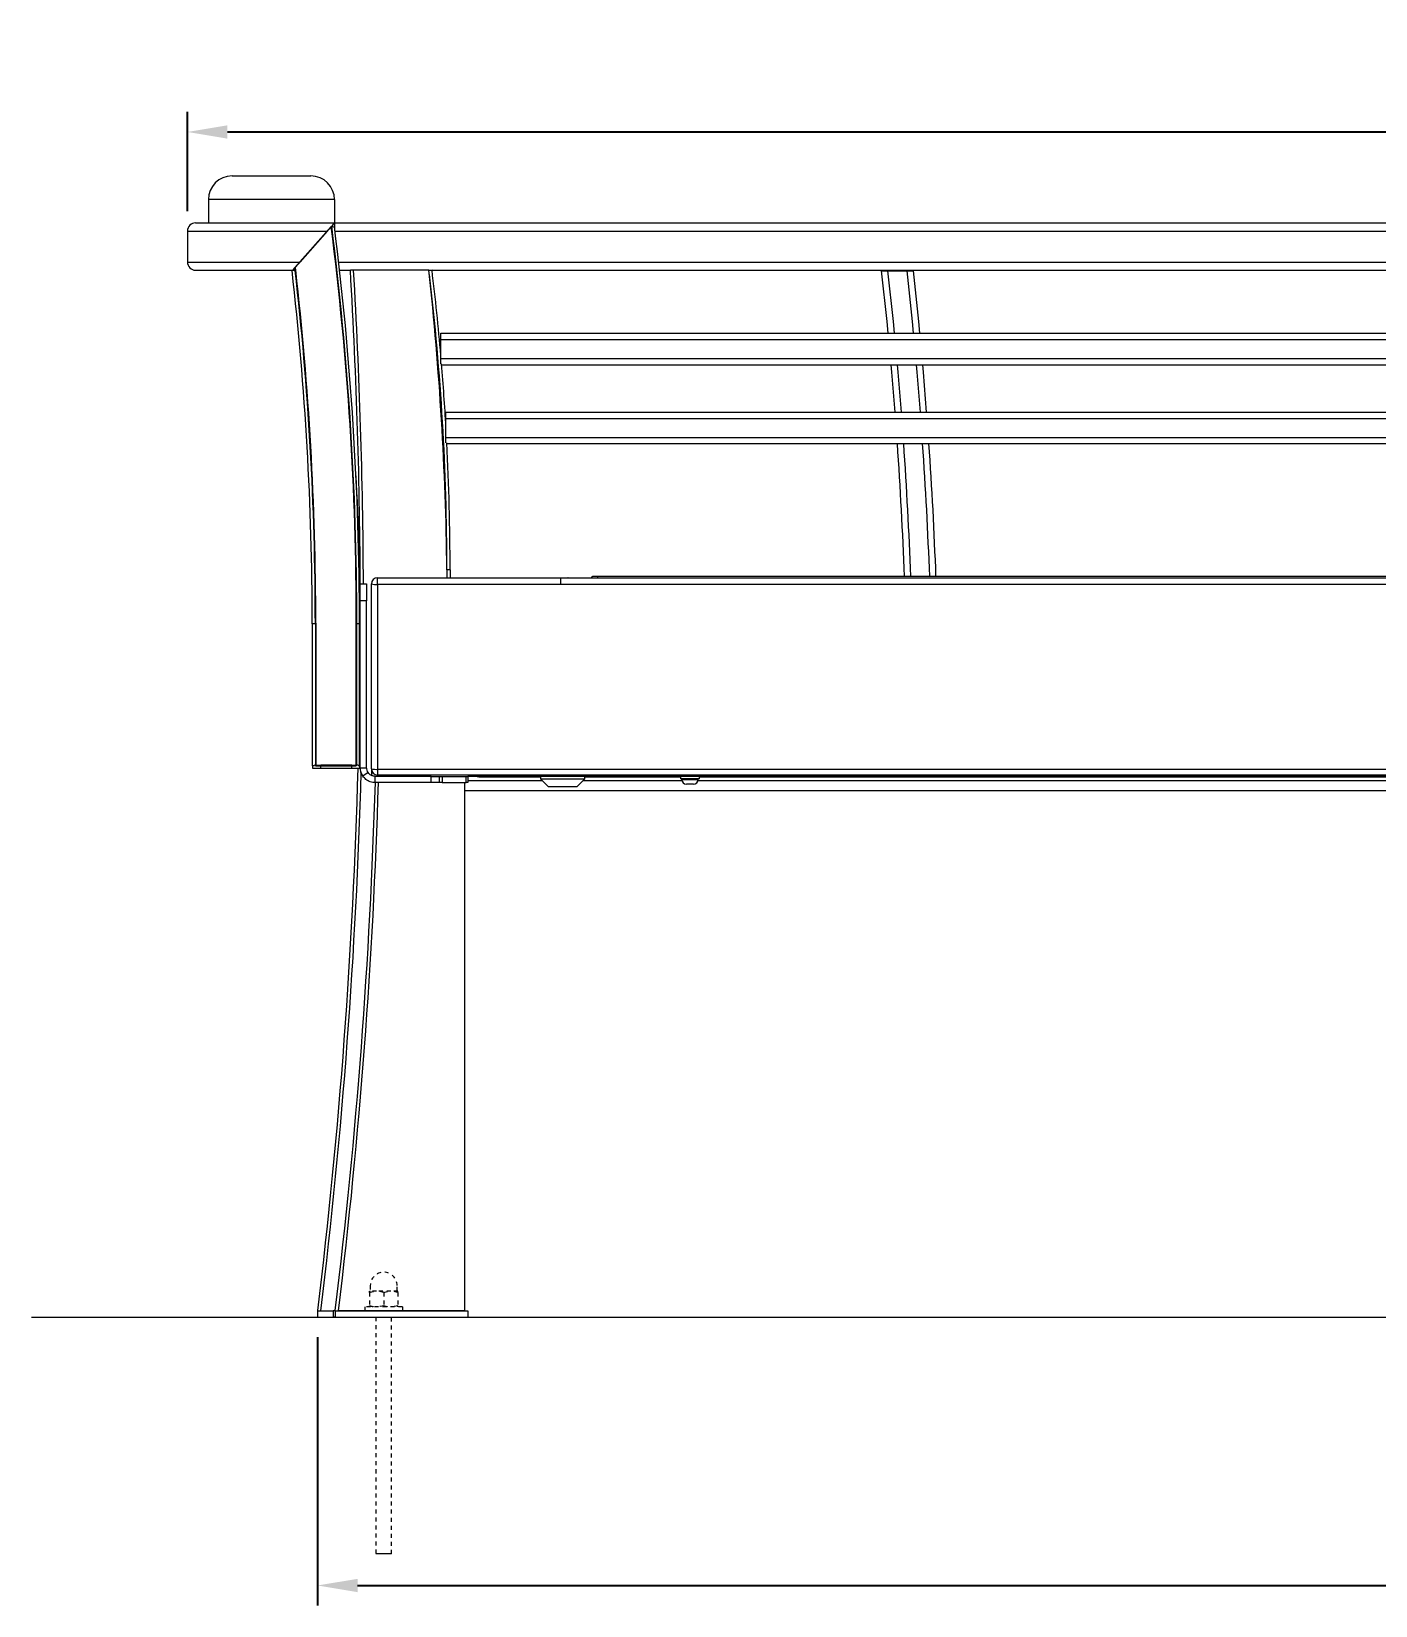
# Model space of a CAD drawing. Header units: inches. Extents: x -1 to 190, y -8 to 118.
# Drawn here: x -1.13 to 32.45, y 78.81 to 118.13 of the extents above; entities that cross this region are included whole.
import ezdxf

# ---------------------------------------------------------------- set-up
doc = ezdxf.new("R2010")
doc.units = ezdxf.units.IN
doc.linetypes.add('HIDDEN', pattern=[1.905, 1.27, -0.635])
for name, color, linetype, lineweight in [('ZANO_R', 7, 'Continuous', 0), ('ZANO_R_przerywana', 250, 'HIDDEN', 0), ('ZANO_W', 1, 'Continuous', 0)]:
    doc.layers.add(name, color=color, linetype=linetype, lineweight=lineweight)
doc.styles.get("Standard").update_dxf_attribs({"font": 'ARIALUNI.TTF'})
doc.dimstyles.new('amerykanie', dxfattribs={"dimtxt": 50, "dimasz": 50, "dimexe": 0.5, "dimexo": 0.5, "dimgap": 1, "dimtad": 1, "dimdec": 0, "dimzin": 0, "dimlunit": 5, "dimtxsty": 'Standard', "dimcen": 0.09, "dimclrd": 1, "dimclre": 1, "dimclrt": 1, "dimazin": 0, "dimtfac": 1, "dimtdec": 0, "dimtmove": 0, "dimatfit": 3, "dimfxl": 1, "dimtzin": 0, "dimarcsym": 1})

# ---------------------------------------------------------------- blocks, each defined once
blk = doc.blocks.new('*D368')
at = {"layer": 'ZANO_W', "color": 1, "lineweight": -2}
for p, q in [((2.768, 113.639), (2.768, 116.115)), ((120.914, 113.639), (120.914, 116.115)), ((3.768, 115.615), (119.914, 115.615))]:
    blk.add_line(p, q, dxfattribs=at)
at = {"layer": 'ZANO_W', "color": 1}
for points in [[(3.768, 115.781), (3.768, 115.448), (2.768, 115.615)], [(119.914, 115.448), (119.914, 115.781), (120.914, 115.615)]]:
    blk.add_solid(points, dxfattribs=at)
at = {"layer": 'ZANO_W', "color": 1, "insert": (61.841, 116.634), "char_height": 1, "attachment_point": 5}
blk.add_mtext('118 1/8', dxfattribs=at)
blk = doc.blocks.new('*D369')
at = {"layer": 'ZANO_W', "color": 1, "lineweight": -2}
for p, q in [((6.017, 85.513), (6.017, 78.812)), ((117.66, 85.513), (117.66, 78.812)), ((7.017, 79.312), (116.66, 79.312))]:
    blk.add_line(p, q, dxfattribs=at)
at = {"layer": 'ZANO_W', "color": 1}
for points in [[(7.017, 79.478), (7.017, 79.145), (6.017, 79.312)], [(116.66, 79.145), (116.66, 79.478), (117.66, 79.312)]]:
    blk.add_solid(points, dxfattribs=at)
at = {"layer": 'ZANO_W', "color": 1, "insert": (61.839, 80.331), "char_height": 1, "attachment_point": 5}
blk.add_mtext('111 5/8', dxfattribs=at)

msp = doc.modelspace()

# ---------------------------------------------------------------- linework, layer by layer
at = {"layer": 'ZANO_R'}
for p, q in [((3.88208, 114.51772), (5.85118, 114.51772)), ((3.29135, 113.927), (3.29135, 113.34415)), ((6.44191, 113.927), (3.29135, 113.927)), ((6.44191, 113.927), (6.44191, 113.34415)), ((2.97271, 113.34415), (6.44191, 113.34415)), ((6.35904, 113.25062), (5.45377, 112.22895)), ((6.37097, 113.26408), (5.46569, 112.24241)), ((6.37371, 113.24247), (6.4378, 113.25062)), ((6.44191, 113.34415), (6.44191, 113.21827)), ((6.44191, 113.34415), (117.23977, 113.34415)), ((2.76792, 113.13936), (2.76792, 112.36747)), ((2.76792, 113.13936), (6.26045, 113.13936)), ((6.26045, 113.13936), (5.5765, 112.36747)), ((6.45186, 113.13936), (117.2309, 113.13936)), ((2.76792, 112.36747), (5.5765, 112.36747)), ((2.97271, 112.16268), (5.39505, 112.16268)), ((5.38053, 112.15638), (5.45878, 112.16533)), ((5.39505, 112.16268), (5.43565, 112.16268)), ((5.45908, 112.16268), (5.45928, 112.16268)), ((6.54497, 112.36747), (117.13779, 112.36747)), ((6.56838, 112.16268), (6.83876, 112.16268)), ((6.91766, 112.16268), (6.83876, 112.16268)), ((8.79988, 112.16268), (6.91766, 112.16268)), ((8.79988, 112.16268), (114.80259, 112.16268)), ((8.87782, 112.16268), (8.80088, 112.15336)), ((20.26896, 112.14693), (20.7445, 112.14693)), ((9.09862, 110.58741), (114.56348, 110.58741)), ((9.09862, 110.42988), (9.09862, 110.58741)), ((9.09862, 109.95729), (9.09862, 110.42988)), ((9.09862, 110.42988), (114.56348, 110.42988)), ((9.09862, 109.95729), (114.56348, 109.95729)), ((9.09862, 109.82087), (9.09862, 109.95729)), ((9.11838, 109.79977), (114.56348, 109.79977)), ((9.22689, 108.61831), (114.45545, 108.61831)), ((9.22689, 108.46078), (9.22689, 108.61831)), ((9.22689, 107.9882), (9.22689, 108.46078)), ((9.22689, 108.46078), (114.45545, 108.46078)), ((9.22689, 107.9882), (114.45545, 107.9882)), ((9.22689, 107.85178), (9.22689, 107.9882)), ((9.24954, 107.83067), (114.4548, 107.83067)), ((9.32935, 104.68012), (9.25059, 104.68012)), ((9.25059, 104.67962), (9.25059, 104.48335)), ((9.32935, 104.68012), (9.32935, 104.48335)), ((7.08624, 104.32568), (7.24377, 104.32568)), ((7.08624, 103.90096), (7.08624, 104.32568)), ((7.24377, 104.32568), (7.24377, 103.90096)), ((7.36191, 104.32583), (7.36191, 104.32568)), ((7.36191, 99.70905), (7.36191, 104.32568)), ((7.51944, 104.48335), (12.27284, 104.48335)), ((7.51944, 104.31332), (7.51944, 104.48321)), ((7.51944, 104.48321), (12.08775, 104.48321)), ((12.08775, 104.31332), (7.51944, 104.31332)), ((7.51944, 104.31332), (7.51944, 99.69668)), ((12.08775, 104.48321), (12.08775, 104.31332)), ((12.08775, 104.48321), (111.59411, 104.48321)), ((111.59411, 104.31332), (12.08775, 104.31332)), ((12.86161, 104.48321), (12.89548, 104.51707)), ((12.89548, 104.51707), (13.02994, 104.51707)), ((13.01591, 104.48321), (13.02994, 104.51707)), ((13.02994, 104.51707), (110.74331, 104.51707)), ((7.24377, 103.90096), (7.08624, 103.90096)), ((7.08624, 99.73768), (7.08624, 103.90096)), ((7.24377, 99.73768), (7.24377, 103.90096)), ((5.9628, 103.33049), (5.88404, 103.33049)), ((5.88404, 103.33049), (5.88418, 99.78611)), ((5.9628, 103.33049), (5.96295, 99.79957)), ((5.96295, 103.33049), (5.96295, 99.78611)), ((5.97487, 103.34395), (5.97487, 99.79957)), ((6.98688, 99.78611), (6.98688, 103.33049)), ((6.9988, 99.79957), (6.9988, 103.34395)), ((7.06564, 103.33049), (6.9988, 103.33049)), ((7.06564, 99.78611), (7.06564, 103.33049)), ((7.08624, 103.30174), (7.06564, 103.30174)), ((5.93948, 99.78611), (5.88418, 99.78611)), ((5.89611, 99.72081), (5.89611, 99.78611)), ((6.1009, 99.72081), (5.89611, 99.72081)), ((5.96295, 99.79957), (5.93948, 99.79957)), ((5.96295, 99.78611), (6.98688, 99.78611)), ((5.97487, 99.79957), (6.9988, 99.79957)), ((6.1009, 99.72081), (6.1009, 99.79957)), ((6.87278, 99.79957), (6.1009, 99.79957)), ((6.87278, 99.72081), (6.1009, 99.72081)), ((6.87278, 99.72081), (6.87278, 99.79957)), ((7.07757, 99.72081), (6.87278, 99.72081)), ((7.03446, 99.79957), (6.9988, 99.79957)), ((7.06564, 99.78611), (7.0342, 99.78611)), ((7.06564, 99.81645), (7.08624, 99.81645)), ((7.07757, 99.79957), (7.06564, 99.79957)), ((7.07757, 99.72081), (7.07757, 99.79957)), ((7.07757, 99.73768), (7.08624, 99.73768)), ((7.08624, 99.73768), (7.24377, 99.73768)), ((7.28192, 99.61491), (7.15214, 99.52562)), ((7.36191, 99.70905), (7.36191, 99.54314)), ((7.46037, 99.36355), (7.46037, 99.52108)), ((8.85843, 99.52108), (7.46037, 99.52108)), ((7.51944, 99.69668), (116.16242, 99.69668)), ((7.51944, 99.69668), (7.51944, 99.55151)), ((116.16242, 99.55151), (7.51944, 99.55151)), ((8.17175, 99.52108), (8.17175, 99.55151)), ((8.17357, 99.55151), (8.17357, 99.52108)), ((8.85843, 99.36355), (8.85843, 99.52108)), ((8.85843, 99.52108), (9.05534, 99.52108)), ((9.05534, 99.52108), (9.05534, 99.36355)), ((9.05534, 99.52108), (9.1341, 99.52108)), ((9.1341, 99.52108), (9.1341, 99.36355)), ((9.1341, 99.52108), (9.7307, 99.52108)), ((9.7307, 99.36355), (9.7307, 99.52108)), ((9.7307, 99.52108), (9.77008, 99.52108)), ((113.91268, 99.52108), (9.77008, 99.52108)), ((9.77008, 99.52108), (9.77008, 99.36355)), ((10.06962, 99.52108), (10.06962, 99.51477)), ((10.06962, 99.51111), (10.06962, 99.51477)), ((10.06962, 99.51111), (10.06962, 99.50575)), ((10.06962, 99.50575), (11.59153, 99.50575)), ((11.59153, 99.517), (11.59153, 99.45793)), ((12.14288, 99.517), (11.59153, 99.517)), ((11.75103, 99.52108), (11.75103, 99.517)), ((11.95817, 99.52108), (11.95817, 99.517)), ((12.69423, 99.517), (12.14288, 99.517)), ((12.32759, 99.52108), (12.32759, 99.517)), ((12.53473, 99.52108), (12.53473, 99.517)), ((12.69423, 99.45793), (12.69423, 99.517)), ((12.69423, 99.50575), (15.08501, 99.50575)), ((15.08501, 99.52108), (15.08501, 99.45807)), ((15.55759, 99.45807), (15.55759, 99.52108)), ((15.55759, 99.50575), (54.36033, 99.50575)), ((22.06536, 99.51056), (21.08081, 99.51056)), ((21.08081, 99.50955), (21.08081, 99.51056)), ((21.08081, 99.50955), (22.06536, 99.50955)), ((22.06536, 99.50955), (22.06536, 99.51056)), ((27.64716, 99.51567), (27.64716, 99.51712)), ((27.75525, 99.51871), (27.75525, 99.52016)), ((28.32307, 99.51532), (28.32307, 99.51674)), ((28.38171, 99.51841), (28.38171, 99.51983)), ((8.85843, 99.36355), (7.46037, 99.36355)), ((9.05534, 99.36355), (8.85843, 99.36355)), ((9.1341, 99.36355), (9.05534, 99.36355)), ((9.1341, 99.36355), (9.7307, 99.36355)), ((9.69024, 99.36355), (9.69024, 86.1706)), ((9.69024, 99.16664), (113.91268, 99.16664)), ((9.77008, 99.36355), (9.7307, 99.36355)), ((9.77008, 99.41869), (11.63077, 99.41869)), ((11.59153, 99.45793), (11.78844, 99.26102)), ((11.59153, 99.45793), (12.14288, 99.45793)), ((12.14288, 99.26102), (11.78844, 99.26102)), ((12.14288, 99.45793), (12.69423, 99.45793)), ((12.49732, 99.26102), (12.14288, 99.26102)), ((12.49732, 99.26102), (12.69423, 99.45793)), ((12.65499, 99.41869), (15.1178, 99.41869)), ((15.55759, 99.45807), (15.08501, 99.45807)), ((15.11454, 99.45807), (15.11454, 99.44625)), ((15.11454, 99.44625), (15.3213, 99.44625)), ((15.3213, 99.32811), (15.23269, 99.32811)), ((15.3213, 99.44625), (15.52805, 99.44625)), ((15.40991, 99.32811), (15.3213, 99.32811)), ((15.52479, 99.41869), (54.39957, 99.41869)), ((15.52805, 99.44625), (15.52805, 99.45807)), ((6.01666, 86.1706), (6.01666, 86.01307)), ((6.01666, 86.1706), (6.41048, 86.1706)), ((6.02243, 86.18014), (6.10061, 86.1706)), ((6.41048, 86.1706), (6.41048, 86.01307)), ((6.46092, 86.1706), (6.41048, 86.1706)), ((6.46092, 86.1706), (6.46092, 86.01307)), ((6.46092, 86.1706), (9.76901, 86.1706)), ((6.46209, 86.18014), (6.54027, 86.1706)), ((9.69024, 86.1706), (6.54027, 86.1706)), ((7.82823, 86.1706), (8.22204, 86.1706)), ((9.76901, 86.1706), (9.76901, 86.01307)), ((6.01666, 86.01307), (6.41048, 86.01307)), ((6.46092, 86.01307), (6.41048, 86.01307)), ((6.46092, 86.01307), (9.76901, 86.01307))]:
    msp.add_line(p, q, dxfattribs=at)
at = {"layer": 'ZANO_R', "flags": 128}
for points in [[(6.44191, 113.34415), (6.43842, 113.34021), (6.4281, 113.32855), (6.41133, 113.30963), (6.38876, 113.28416), (6.37097, 113.26408)], [(5.45377, 112.22895), (5.4375, 112.2106), (5.41936, 112.19012), (5.40599, 112.17503), (5.3978, 112.1658), (5.39505, 112.16268)], [(5.4598, 112.1564), (5.45642, 112.19703), (5.45377, 112.22895)], [(5.47173, 112.16986), (5.46835, 112.21049), (5.46569, 112.24241)], [(20.27379, 110.58741), (20.24457, 110.88416), (20.11044, 112.14693)], [(20.43205, 110.58741), (20.40288, 110.88415), (20.26896, 112.14693)], [(20.90683, 110.58741), (20.8778, 110.88411), (20.7445, 112.14693)], [(21.06509, 110.58741), (21.03611, 110.8841), (20.90301, 112.14693)], [(20.4455, 108.61831), (20.36297, 109.61983), (20.34709, 109.79977)], [(20.6035, 108.61831), (20.5211, 109.6198), (20.50524, 109.79977)], [(21.07749, 108.61831), (20.99547, 109.61974), (20.97968, 109.79977)], [(21.23548, 108.61831), (21.15359, 109.61971), (21.13782, 109.79977)], [(10.01592, 99.52108), (10.04042, 99.51399), (10.06962, 99.51111)], [(10.06962, 99.51477), (10.04042, 99.51765), (10.02662, 99.52108)], [(21.08081, 99.51056), (21.04313, 99.51053), (21.01119, 99.51042), (20.98985, 99.51025), (20.98236, 99.51006), (20.98985, 99.50986), (21.01119, 99.50969), (21.04313, 99.50959), (21.08081, 99.50955)], [(22.06536, 99.50955), (22.10304, 99.50959), (22.13498, 99.50969), (22.15632, 99.50986), (22.16382, 99.51006), (22.15632, 99.51025), (22.13498, 99.51042), (22.10304, 99.51053), (22.06536, 99.51056)], [(27.64716, 99.51567), (27.43018, 99.51593), (27.21701, 99.51627), (27.00855, 99.51668), (26.8057, 99.51716), (26.60931, 99.5177), (26.42024, 99.51831), (26.23928, 99.51899), (26.0672, 99.51971), (25.90474, 99.5205), (25.79836, 99.52108)], [(26.18558, 99.52108), (26.18838, 99.52106), (26.35107, 99.52034), (26.52304, 99.51967), (26.70347, 99.51906), (26.89152, 99.51852), (27.08629, 99.51806), (27.28688, 99.51765), (27.49233, 99.51732), (27.7017, 99.51706)], [(27.75525, 99.51871), (27.55353, 99.51896), (27.35599, 99.51929), (27.16372, 99.5197), (26.97774, 99.52018), (26.79909, 99.52072), (26.69661, 99.52108)], [(27.24193, 99.52108), (27.27722, 99.52099), (27.45067, 99.52063), (27.62887, 99.52033), (27.81084, 99.5201)], [(27.7017, 99.51706), (27.74623, 99.51697), (27.7821, 99.51681), (27.80499, 99.51659), (27.81213, 99.51635), (27.80266, 99.51611), (27.77772, 99.5159), (27.74033, 99.51574), (27.69498, 99.51567), (27.64716, 99.51567)], [(27.81084, 99.5201), (27.85534, 99.52001), (27.89112, 99.51985), (27.91386, 99.51963), (27.92083, 99.51938), (27.91118, 99.51914), (27.88607, 99.51893), (27.84854, 99.51878), (27.8031, 99.5187), (27.75525, 99.51871)], [(28.16554, 99.51172), (28.17254, 99.51196), (28.19291, 99.51218), (28.22485, 99.51236), (28.26552, 99.51248), (28.3113, 99.51253), (28.35812, 99.51252), (28.40183, 99.51243), (28.43854, 99.51228), (28.465, 99.51207), (28.47884, 99.51184), (28.47884, 99.5116), (28.465, 99.51137), (28.43854, 99.51117), (28.40183, 99.51102), (28.35812, 99.51093), (28.3113, 99.51091), (28.26552, 99.51097), (28.22485, 99.51109), (28.19291, 99.51127), (28.17254, 99.51148), (28.16554, 99.51172)], [(28.32307, 99.51532), (28.27596, 99.51537), (28.23453, 99.51549), (28.20378, 99.51568), (28.18742, 99.51591), (28.18742, 99.51615), (28.20378, 99.51639), (28.23453, 99.51658), (28.27596, 99.5167), (28.32307, 99.51674)], [(28.38171, 99.51841), (28.3344, 99.51845), (28.29245, 99.51857), (28.26093, 99.51876), (28.24362, 99.51899), (28.24262, 99.51923), (28.25806, 99.51947), (28.28806, 99.51966), (28.32901, 99.51979), (28.37597, 99.51983)], [(28.32307, 99.51674), (28.53815, 99.51678), (28.75222, 99.5169), (28.96427, 99.51708), (29.17331, 99.51735), (29.37835, 99.51768), (29.57842, 99.51809), (29.7726, 99.51857), (29.95997, 99.51912), (30.13964, 99.51973), (30.31077, 99.5204), (30.46056, 99.52108)], [(30.84778, 99.52108), (30.73331, 99.52046), (30.57034, 99.51968), (30.39779, 99.51895), (30.2164, 99.51828), (30.02693, 99.51767), (29.83019, 99.51713), (29.62703, 99.51666), (29.41831, 99.51625), (29.20492, 99.51592), (28.98777, 99.51566), (28.76778, 99.51547), (28.5459, 99.51536), (28.32307, 99.51532)], [(28.37597, 99.51983), (28.563, 99.51989), (28.74872, 99.52002), (28.93213, 99.52022), (29.11222, 99.52048), (29.28802, 99.52082), (29.4042, 99.52108)], [(29.94952, 99.52108), (29.93841, 99.52104), (29.76403, 99.52046), (29.58181, 99.51994), (29.39275, 99.5195), (29.19787, 99.51913), (28.99823, 99.51883), (28.79491, 99.51861), (28.58903, 99.51847), (28.38171, 99.51841)]]:
    msp.add_lwpolyline(points, dxfattribs=at)
at = {"layer": 'ZANO_R'}
msp.add_lwpolyline([(-1.12892, 86.01307), (184.61255, 86.01307)], dxfattribs=at)
for centre, radius, start, end in [((3.88208, 113.927), 0.59073, 90, 180), ((5.85118, 113.927), 0.59073, 0, 90), ((2.97271, 113.13936), 0.20479, 90, 180), ((-71.69825, 103.33049), 78.68513, 0, 7.2427685), ((-71.68633, 103.34395), 78.68513, 0, 7.2427685), ((-71.61949, 103.33049), 78.68513, 0, 7.2427685), ((2.97271, 112.36747), 0.20479, 180, 270), ((-71.77716, 103.32727), 77.6612, 0.0023686, 6.5279234), ((-71.77716, 103.32727), 77.73996, 0.0023686, 6.5279234), ((-71.69825, 103.33049), 77.6612, 0, 6.5255548), ((-71.68633, 103.34395), 77.6612, 0, 6.5255548), ((-137.52753, 103.69433), 144.61445, 0.1751754, 3.3570558), ((-137.56689, 103.69557), 144.73243, 0.2494453, 3.3538256), ((-69.43302, 103.69557), 78.68976, 0.7165321, 6.1770579), ((-52.89519, 104.68011), 62.14578, 0, 6.8144034), ((-52.89519, 104.68011), 62.22454, 4.9356015, 6.9065951), ((-52.89519, 104.68011), 62.22454, 3.2884947, 4.7389636), ((-52.89519, 104.68011), 62.22454, 0, 2.9217017), ((-81.24918, 100.74192), 101.99924, 2.121092, 3.9851585), ((-81.24918, 100.74192), 102.15677, 2.1178197, 3.9790034), ((-81.24918, 100.74192), 102.62935, 2.1080632, 3.9606518), ((-81.24918, 100.74192), 102.78688, 2.104831, 3.9545721), ((-57.92883, 103.30175), 65.01506, 0, 3.3404447), ((7.51944, 104.32583), 0.15753, 90, 180), ((7.51944, 104.32568), 0.15753, 90, 180), ((7.4803, 104.82459), 0.51276, 256.651534, 274.378322), ((12.27284, 104.32583), 0.15753, 87.511398, 90), ((-137.52753, 103.69433), 144.61445, 353.043858, 358.4255058), ((-137.56689, 103.69557), 144.73243, 353.0452586, 358.3923356), ((7.48029, 100.20763), 0.51245, 256.644326, 274.382136), ((7.51944, 99.70904), 0.15753, 180, 270), ((-137.08787, 103.69433), 144.61445, 353.043858, 358.2839034), ((-137.12723, 103.69557), 144.73243, 353.0452586, 358.2848128), ((15.23269, 99.44625), 0.11815, 180, 270), ((15.40991, 99.44625), 0.11815, 270, 0)]:
    msp.add_arc(centre, radius, start, end, dxfattribs=at)
for points, knots in [([(20.11044, 112.14693), (20.11217, 112.14693), (20.11564, 112.14693), (20.14271, 112.14693), (20.18259, 112.14693), (20.22721, 112.14693), (20.25695, 112.14693), (20.26896, 112.14693)], [0, 0, 0, 0, 0.2129989, 0.42598798, 0.63957153, 0.85444474, 1, 1, 1, 1]), ([(20.7445, 112.14693), (20.75037, 112.14693), (20.77408, 112.14693), (20.81486, 112.14693), (20.85927, 112.14693), (20.8904, 112.14693), (20.90208, 112.14693), (20.90283, 112.14693), (20.90301, 112.14693)], [0, 0, 0, 0, 0.07120142, 0.28782698, 0.50417195, 0.71949146, 0.93350819, 1, 1, 1, 1]), ([(7.15214, 99.52562), (7.13311, 99.55846), (7.09505, 99.62415), (7.08917, 99.69983), (7.08624, 99.73768)], [0, 0, 0, 0, 0.50000147, 1, 1, 1, 1]), ([(7.46037, 99.36355), (7.41849, 99.36776), (7.33473, 99.37617), (7.22575, 99.43662), (7.17558, 99.49728), (7.15214, 99.52562)], [0, 0, 0, 0, 0.34752564, 0.6951437, 1, 1, 1, 1]), ([(7.28192, 99.61491), (7.2709, 99.63392), (7.24887, 99.67195), (7.24547, 99.71577), (7.24377, 99.73768)], [0, 0, 0, 0, 0.49999926, 1, 1, 1, 1]), ([(7.46037, 99.52108), (7.43283, 99.52419), (7.38107, 99.53005), (7.31975, 99.568), (7.29327, 99.60084), (7.28192, 99.61491)], [0, 0, 0, 0, 0.39368731, 0.740143078, 1, 1, 1, 1]), ([(10.00731, 99.52108), (10.01955, 99.51563), (10.0395, 99.50674), (10.06122, 99.50602), (10.06962, 99.50575)], [0, 0, 0, 0, 0.61348261, 1, 1, 1, 1])]:
    msp.add_open_spline(points, degree=3, knots=knots, dxfattribs=at)
at = {"layer": 'ZANO_R_przerywana', "ltscale": 0.05}
for p, q in [((7.31627, 86.63122), (7.31627, 86.66287)), ((7.49348, 86.66287), (7.31627, 86.66287)), ((7.31627, 86.63122), (7.31627, 86.30071)), ((7.33596, 86.80071), (7.33596, 86.67272)), ((7.84792, 86.66287), (7.49348, 86.66287)), ((7.6707, 86.63122), (7.6707, 86.30071)), ((8.02514, 86.66287), (7.84792, 86.66287)), ((8.00545, 86.67272), (8.00545, 86.80071)), ((8.02514, 86.63122), (8.02514, 86.66287)), ((8.02514, 86.63122), (8.02514, 86.30071)), ((7.19812, 86.26905), (7.19812, 86.1706)), ((8.14329, 86.26905), (7.19812, 86.26905)), ((7.31627, 86.26905), (7.31627, 86.30071)), ((8.02514, 86.26905), (8.02514, 86.30071)), ((7.47379, 86.01307), (7.47379, 80.10578)), ((7.86761, 80.10578), (7.86761, 86.01307))]:
    msp.add_line(p, q, dxfattribs=at)
at = {"layer": 'ZANO_R_przerywana'}
msp.add_line((7.86761, 80.10578), (7.47379, 80.10578), dxfattribs=at)
at = {"layer": 'ZANO_R_przerywana', "ltscale": 0.05, "flags": 128}
for points in [[(7.31627, 86.63122), (7.40309, 86.65418), (7.49348, 86.66287)], [(7.6707, 86.63122), (7.75753, 86.65418), (7.84792, 86.66287)], [(7.6707, 86.30071), (7.58388, 86.27774), (7.49348, 86.26905)], [(8.02514, 86.30071), (7.93832, 86.27774), (7.84792, 86.26905)]]:
    msp.add_lwpolyline(points, dxfattribs=at)
at = {"layer": 'ZANO_R_przerywana'}
for points in [[(7.19812, 86.1706), (8.14329, 86.1706)], [(7.47379, 86.01307), (7.86761, 86.01307)]]:
    msp.add_lwpolyline(points, dxfattribs=at)
at = {"layer": 'ZANO_R_przerywana', "ltscale": 0.05}
msp.add_lwpolyline([(8.14329, 86.26905), (8.14329, 86.1706)], dxfattribs=at)
for centre, radius, start, end in [((7.6707, 86.80071), 0.33475, 0, 180), ((7.32611, 86.67272), 0.00985, 270, 0), ((7.48895, 86.12564), 0.53725, 70.226911, 89.51668), ((7.84339, 86.12564), 0.53725, 70.226929, 89.516663), ((8.01529, 86.67272), 0.00985, 180, 270), ((7.49802, 86.80632), 0.53729, 250.227875, 269.516419), ((7.85246, 86.80632), 0.53729, 250.227928, 269.516399)]:
    msp.add_arc(centre, radius, start, end, dxfattribs=at)

# ---------------------------------------------------------------- dimensions: what is measured, and where the dimension line sits
at = {"layer": 'ZANO_W'}
for base, p1, p2, picture, middle in [((120.913766, 115.614728), (2.767922, 113.139358), (120.913766, 113.139358), '*D368', (61.840844, 116.633828)), ((117.66042, 79.31165), (6.01666, 86.01307), (117.66042, 86.01307), '*D369', (61.83854, 80.33075))]:
    dim = msp.add_linear_dim(base=base, p1=p1, p2=p2, dimstyle='amerykanie', override={"dimtxt": 1, "dimasz": 1, "dimgap": 0.5, "dimdec": 4, "dimaunit": 1, "dimadec": 1, "dimtdec": 4, "dimtmove": 1, "dimfrac": 2}, dxfattribs=at)
    dim.commit()
    dim.dimension.update_dxf_attribs({"geometry": picture, "text_midpoint": middle})

doc.saveas('drawing.dxf')
